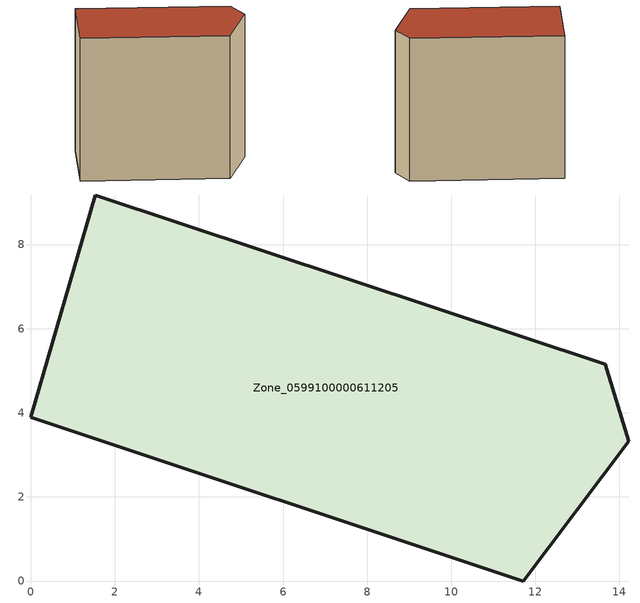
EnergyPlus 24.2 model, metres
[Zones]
Zone_0599100000611205
 floor ground (C_G): 14.22,3.33 11.72,0 0,3.9 1.53,9.18 13.66,5.16 z0
 wall outside (C_F): 11.72,0 14.22,3.33 13.66,5.16 1.53,9.18 0,3.9 11.72,0 z0:13.12
 roof outside (C_R): 13.66,5.16 1.53,9.18 0,3.9 11.72,0 14.22,3.33 z13.12
[BUILDING]
Pand.0599100000611205: North Axis=0; Terrain=City; Loads Convergence Tolerance Value=0.04; Temperature Convergence Tolerance Value=0.4; Solar Distribution=FullExterior; Maximum Number of Warmup Days=25; Minimum Number of Warmup Days=1
[Site:Location]
Rotterdam.The.Hague.AP_ZH_NLD Design_Conditions: Latitude=51.96; Longitude=4.45; Time Zone=1; Elevation=-4.5
[SITE:GROUNDTEMPERATURE:BUILDINGSURFACE]
18, 18, 18, 18, 18, 18, 18, 18, 18, 18, 18, 18
[MATERIAL] Thermal Absorptance=0.9; Solar Absorptance=0.7; Visible Absorptance=0.7
Name | Roughness | Thickness | Conductivity | Density | Specific Heat
G.TC.1946 | MediumSmooth | 0.15 | 1 | 540 | 1210
F.TC.1946 | Rough | 0.3 | 0.857143 | 1920 | 840
R.TC.1946 | MediumRough | 0.2 | 0.909091 | 1500 | 1000
[CONSTRUCTION]
C_G: G.TC.1946
C_F: F.TC.1946
C_R: R.TC.1946
[ZONE]
Zone_0599100000611205: Type=1; Multiplier=1; Ceiling Height=Autocalculate; Volume=Autocalculate; Floor Area=autocalculate; Part of Total Floor Area=Yes
[ZONEINFILTRATION:DESIGNFLOWRATE]
Infil_Zone_0599100000611205: Zone or ZoneList or Space or SpaceList=Zone_0599100000611205; Schedule=AlwaysOn; Design Flow Rate Calculation Method=Flow/Area; Flow Rate per Floor Area=0.003; Constant Term Coefficient=1; Temperature Term Coefficient=0; Velocity Term Coefficient=0; Velocity Squared Term Coefficient=0
[HVACTEMPLATE:ZONE:IDEALLOADSAIRSYSTEM]
Zone_0599100000611205: Maximum Heating Supply Air Temperature=50; Minimum Cooling Supply Air Temperature=13; Maximum Heating Supply Air Humidity Ratio=0.0156; Minimum Cooling Supply Air Humidity Ratio=0.0077; Heating Limit=NoLimit; Cooling Limit=NoLimit; Dehumidification Control Type=ConstantSensibleHeatRatio; Cooling Sensible Heat Ratio=0.7; Dehumidification Setpoint=60; Humidification Control Type=None; Humidification Setpoint=30; Outdoor Air Method=None; Outdoor Air Flow Rate per Person=0.00944; Outdoor Air Flow Rate per Zone Floor Area=0; Outdoor Air Flow Rate per Zone=0; Demand Controlled Ventilation Type=None; Outdoor Air Economizer Type=NoEconomizer; Heat Recovery Type=None; Sensible Heat Recovery Effectiveness=0.7; Latent Heat Recovery Effectiveness=0.65
[ZONECONTROL:THERMOSTAT]
ThermostatControl_Zone_0599100000611205: Zone or ZoneList=Zone_0599100000611205; Control Type Schedule=DualSetpointControlType; Control 1=Thermostat_Zone_0599100000611205; Temperature Difference Between Cutout And Setpoint=0
[THERMOSTATSETPOINT:DUALSETPOINT]
Thermostat_Zone_0599100000611205: Heating Setpoint Temperature Schedule=HeatingSetpoint_Zone_0599100000611205; Cooling Setpoint Temperature Schedule=CoolingSetpoint_Zone_0599100000611205
[SCHEDULE:COMPACT]
HeatingSetpoint_Zone_0599100000611205: Through: 12/31, For: AllDays, Until: 24:00, 21
CoolingSetpoint_Zone_0599100000611205: Through: 12/31, For: AllDays, Until: 24:00, 24
DualSetpointControlType: Through: 12/31, For: AllDays, Until: 24:00, 4
AlwaysOn: Through: 12/31, For: AllDays, Until: 24:00, 1
